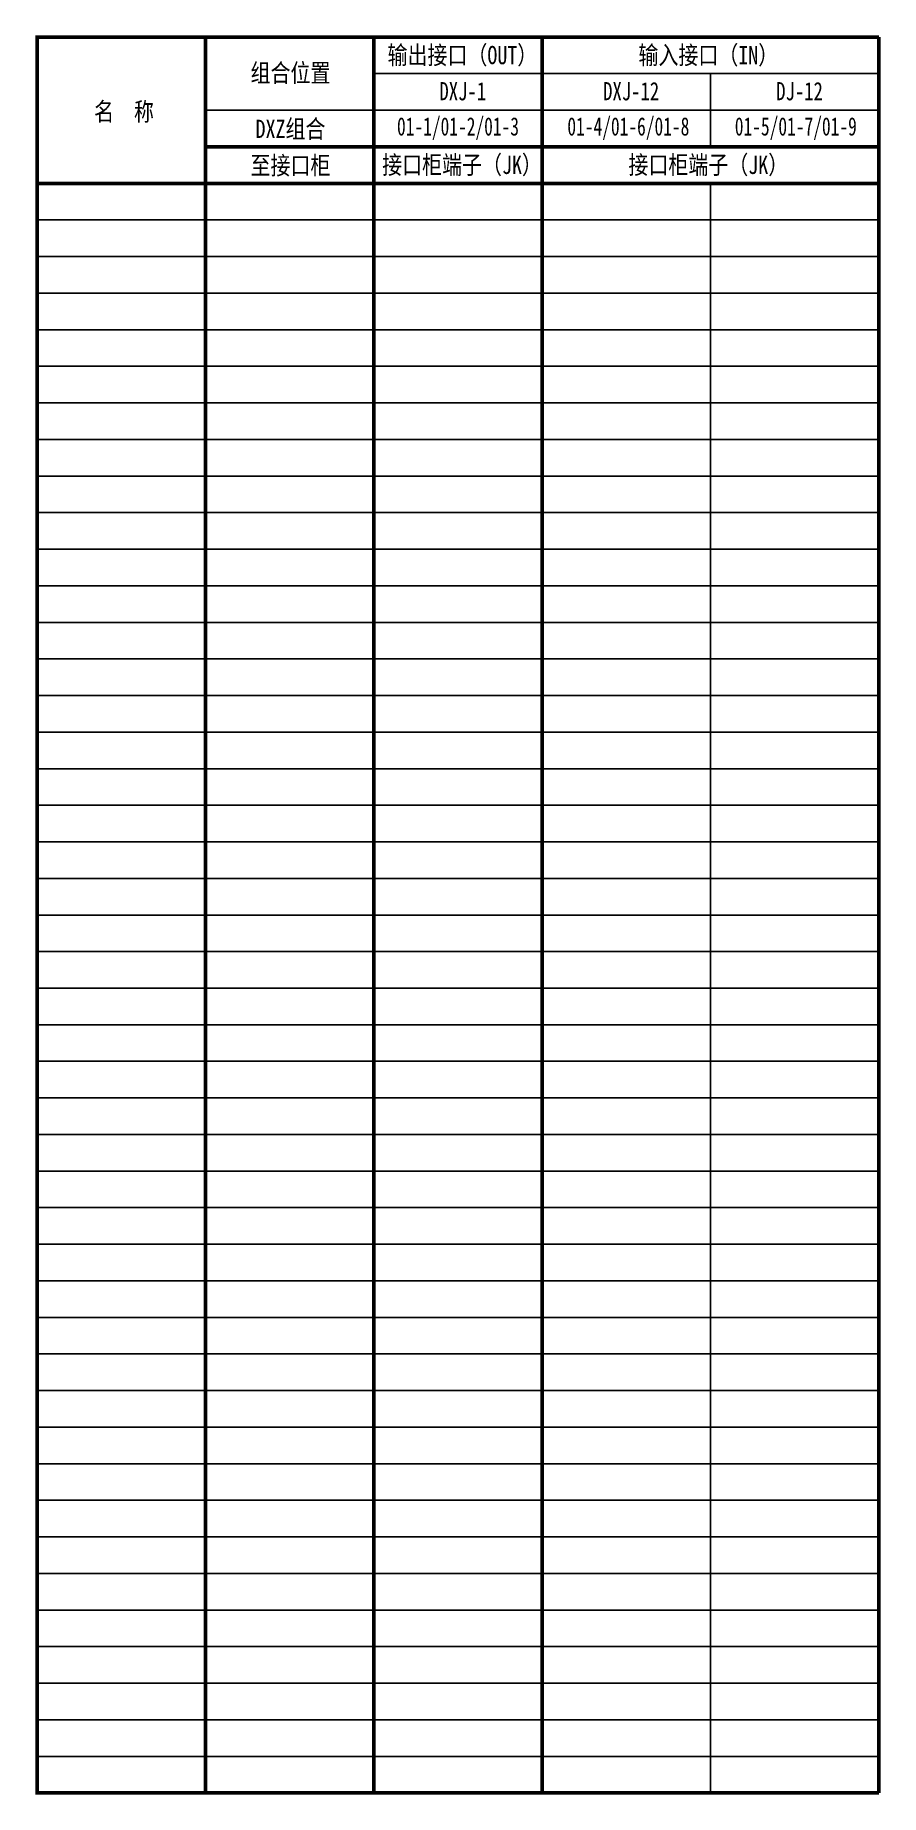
# Model space of a CAD drawing. Header units: inches. Extents: x 0 to 115, y -220 to 20.
import ezdxf
from ezdxf.enums import TextEntityAlignment as Align

# ---------------------------------------------------------------- set-up
doc = ezdxf.new("R2010")
doc.units = ezdxf.units.IN
doc.header["$MEASUREMENT"] = 0
doc.styles.add('CHINESE', font='SimSun.ttf', dxfattribs={"width": 0.9})
doc.styles.add('ITALICC', font='txt', dxfattribs={"width": 0.75})

msp = doc.modelspace()

# ---------------------------------------------------------------- linework, layer by layer
at = {"color": 0}
for p, q in [((115, 20), (10.53, 20)), ((46, -220), (46, 20)), ((46, -220), (46, 20)), ((46, -220), (46, 20)), ((115, 15), (46, 15)), ((69, 15), (69, 5)), ((69, 5), (69, 15)), ((69, 5), (69, 15)), ((92, 15), (92, 5)), ((115, 15), (115, -220)), ((115, 15), (115, 5)), ((115, 5), (115, 15)), ((115, 5), (115, 15)), ((115, 10), (23, 10)), ((13.53, 0.18), (13.53, 0.18)), ((13.53, 0.18), (13.53, 0.18)), ((115, 0), (46, 0)), ((92, 0), (92, -220)), ((115, -5), (0, -5)), ((69, -5), (69, -220)), ((69, -220), (69, -5)), ((69, -220), (69, -5)), ((69, -5), (69, -220)), ((115, -5), (115, -220)), ((115, -5), (115, -220)), ((115, -220), (115, -5)), ((115, -10), (0, -10)), ((115, -10), (28.27, -10)), ((115, -15), (0, -15)), ((115, -20), (0, -20)), ((115, -25), (0, -25)), ((115, -30), (0, -30)), ((115, -35), (0, -35)), ((115, -40), (0, -40)), ((115, -45), (0, -45)), ((115, -50), (0, -50)), ((115, -55), (0, -55)), ((115, -60), (0, -60)), ((115, -65), (0, -65)), ((115, -70), (0, -70)), ((115, -75), (0, -75)), ((115, -80), (0, -80)), ((115, -85), (0, -85)), ((115, -90), (0, -90)), ((115, -95), (0, -95)), ((115, -100), (0, -100)), ((115, -105), (0, -105)), ((115, -110), (0, -110)), ((115, -115), (0, -115)), ((115, -120), (0, -120)), ((115, -125), (0, -125)), ((115, -130), (0, -130)), ((115, -135), (0, -135)), ((115, -140), (0, -140)), ((115, -145), (0, -145)), ((115, -150), (0, -150)), ((115, -155), (0, -155)), ((115, -160), (0, -160)), ((115, -165), (0, -165)), ((115, -170), (0, -170)), ((115, -175), (0, -175)), ((115, -180), (0, -180)), ((115, -185), (0, -185)), ((115, -190), (0, -190)), ((115, -195), (0, -195)), ((115, -200), (0, -200)), ((115, -205), (0, -205)), ((115, -210), (0, -210)), ((115, -215), (0, -215)), ((115, -220), (10.53, -220)), ((115, -220), (10.53, -220)), ((115, -220), (10.53, -220)), ((115, -220), (46, -220))]:
    msp.add_line(p, q, dxfattribs=at)
at = {"color": 0, "const_width": 0.5}
for points in [[(115, 20), (0, 20), (0, -220), (115, -220)], [(23, 20), (23, -220)], [(46, 20), (46, -220)], [(69, 20), (69, -220)], [(115, 20), (115, -220)], [(23, 5), (115, 5)], [(0, 0), (115, 0)]]:
    msp.add_lwpolyline(points, dxfattribs=at)

# ---------------------------------------------------------------- texts
at = {"color": 0}
for s, style, width, p in [('输出接口（OUT）', 'CHINESE', 0.8, (58.1, 17.58)), ('输入接口（IN）', 'CHINESE', 0.8, (91.69, 17.58)), ('组合位置', 'CHINESE', 0.8, (34.62, 15.16)), ('DXJ-1', 'ITALICC', 0.75, (58.15, 12.58)), ('DXJ-12', 'ITALICC', 0.75, (81.15, 12.58)), ('DJ-12', 'ITALICC', 0.75, (104.15, 12.58)), ('名  称', 'CHINESE', 0.8, (11.88, 9.85)), ('至接口柜', 'CHINESE', 0.8, (34.62, 2.5)), ('接口柜端子（JK）', 'CHINESE', 0.8, (58.05, 2.58)), ('接口柜端子（JK）', 'CHINESE', 0.8, (91.69, 2.58))]:
    msp.add_text(s, height=2.5, dxfattribs=dict(at, style=style, width=width)).set_placement(p, align=Align.MIDDLE)
at = {"color": 3}
for s, style, width, p in [('DXZ组合', 'CHINESE', 0.8, (34.62, 7.5)), ('01-1/01-2/01-3', 'ITALICC', 0.7, (57.5, 7.58)), ('01-4/01-6/01-8', 'ITALICC', 0.7, (80.77, 7.58)), ('01-5/01-7/01-9', 'ITALICC', 0.7, (103.64, 7.58))]:
    msp.add_text(s, height=2.5, dxfattribs=dict(at, style=style, width=width)).set_placement(p, align=Align.MIDDLE)

doc.saveas('drawing.dxf')
